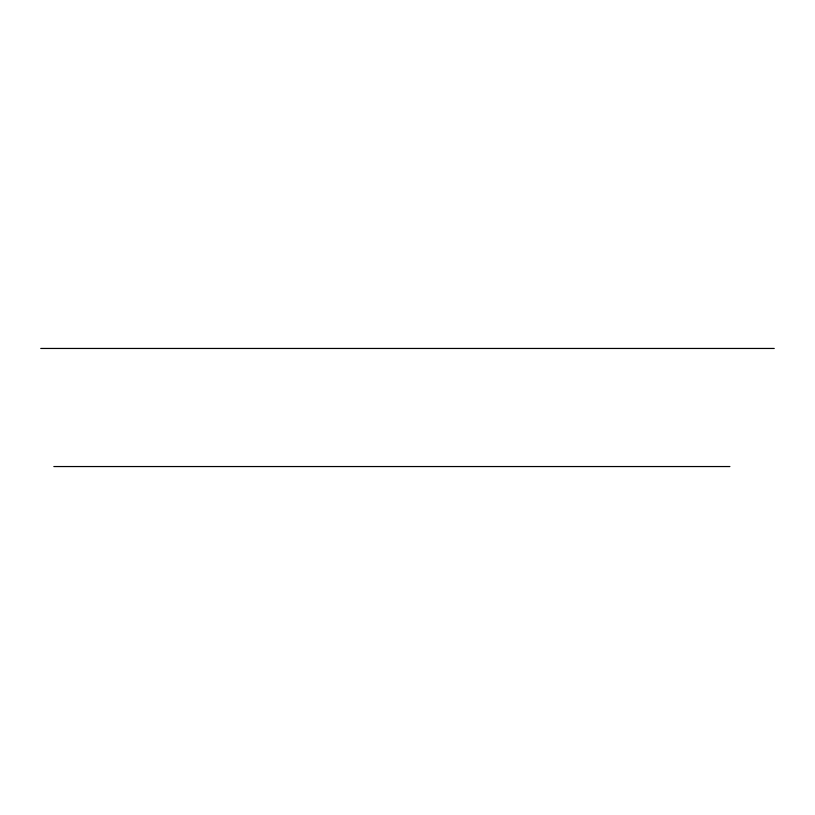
<?xml version="1.0" encoding="UTF-8"?>
<svg xmlns="http://www.w3.org/2000/svg" width="815" height="815" viewBox="0 0 815 815"><rect width="100%" height="100%" fill="white"/><g stroke="black" fill="none" stroke-linecap="round" stroke-linejoin="round"><path stroke-width="1.22" d="M40.75 348.453L774.25 348.453M53.831 466.547L729.904 466.547"/></g></svg>
